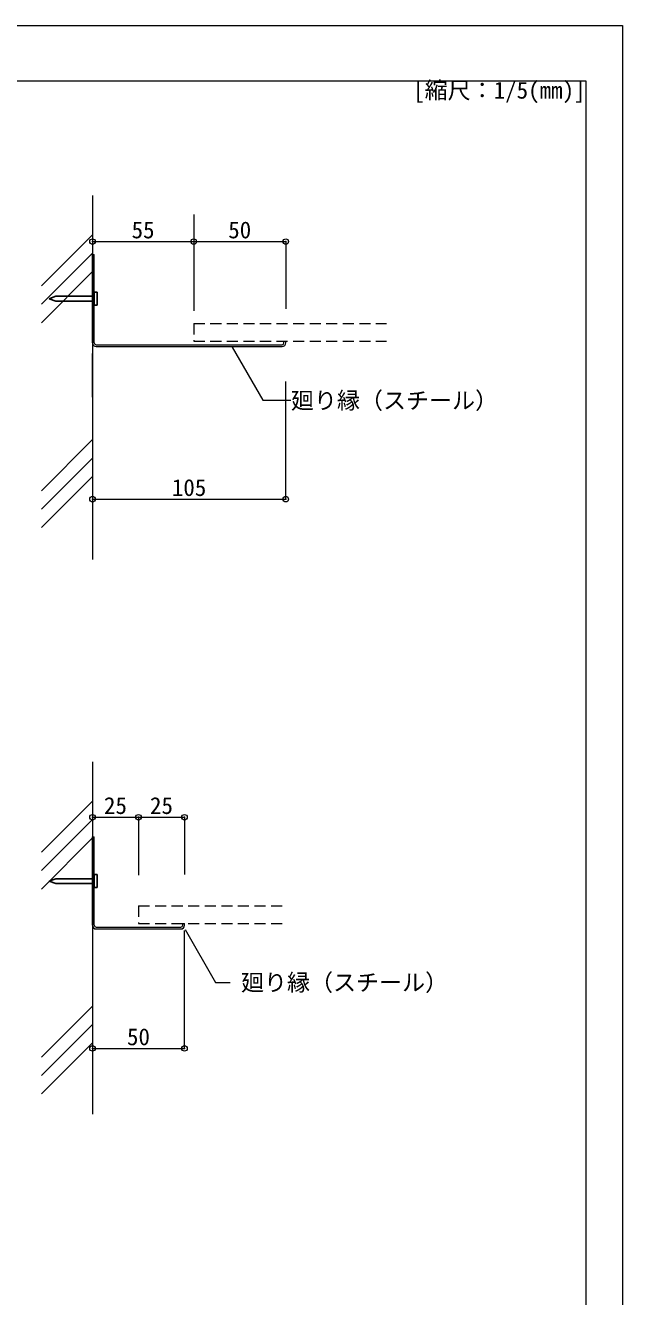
# Model space of a CAD drawing. Units: millimetres on the paper, with parts at other scales. Extents: x -195 to 195, y -140 to 138.
# Drawn here: x 130.1 to 195, y -0.5 to 137.5 of the extents above; entities that cross this region are included whole.
import ezdxf
from ezdxf.enums import TextEntityAlignment as Align

# ---------------------------------------------------------------- set-up
doc = ezdxf.new("R2010")
doc.units = ezdxf.units.MM
doc.header["$PDMODE"] = 32
doc.header["$PDSIZE"] = 0.6
doc.linetypes.add('DASHED1', pattern=[1.8, 1.2, -0.6])
for name, color, linetype, lineweight in [('A-5_寸法', 4, 'Continuous', 9), ('A-6_文字', 7, 'Continuous', 18), ('A-9_躯体他', 4, 'Continuous', 9), ('A-B_補強金具・金具・その他', 3, 'Continuous', 18), ('A-C_ビス・アンカーボルト・強調図形', 2, 'Continuous', 25), ('A-D_パネル', 4, 'DASHED1', 9), ('F-3_野縁', 7, 'Continuous', 18)]:
    doc.layers.add(name, color=color, linetype=linetype, lineweight=lineweight)
doc.layers.add('F-6_文字', color=7, linetype='Continuous')
doc.styles.add('ＭＳ ゴシック', font='')
doc.styles.get('ＭＳ ゴシック').set_extended_font_data('MS Gothic')

msp = doc.modelspace()

# ---------------------------------------------------------------- linework, layer by layer
at = {"layer": 'A-5_寸法'}
for p, q in [((148.408, 116.988), (148.408, 106.497)), ((158.408, 114.034), (158.408, 106.715)), ((137.408, 97.152), (137.408, 101.881)), ((158.408, 86.062), (158.408, 98.854)), ((137.408, 86.062), (158.408, 86.062)), ((142.408, 51.536), (142.408, 45.235)), ((147.408, 51.536), (147.408, 45.33)), ((147.408, 26.432), (147.408, 39.224)), ((137.408, 26.432), (147.408, 26.432))]:
    msp.add_line(p, q, dxfattribs=at)
for points in [[(137.408, 114.034), (148.408, 114.034), (158.408, 114.034)], [(137.408, 51.536), (142.408, 51.536), (147.408, 51.536)]]:
    msp.add_lwpolyline(points, dxfattribs=at)
at = {"layer": 'A-5_寸法', "color": 7}
for p in [(137.408, 114.034), (148.408, 114.034), (158.408, 114.034), (137.408, 86.062), (158.408, 86.062), (137.408, 51.536), (142.408, 51.536), (147.408, 51.536), (137.408, 26.432), (147.408, 26.432)]:
    msp.add_point(p, dxfattribs=at)
at = {"layer": 'A-6_文字'}
for points in [[(152.573, 102.58), (155.901, 96.816), (158.969, 96.816)], [(147.461, 39.35), (150.789, 33.586), (152.378, 33.586)]]:
    msp.add_lwpolyline(points, dxfattribs=at)
at = {"layer": 'A-9_躯体他'}
for p, q in [((137.408, 119.052), (137.408, 79.529)), ((131.857, 109.224), (137.408, 114.776)), ((131.857, 107.224), (137.408, 112.776)), ((131.857, 105.224), (137.408, 110.776)), ((131.857, 86.975), (137.408, 92.527)), ((131.857, 84.975), (137.408, 90.527)), ((131.857, 82.975), (137.408, 88.527)), ((137.408, 57.566), (137.408, 19.292)), ((131.857, 47.738), (137.408, 53.289)), ((131.857, 45.738), (137.408, 51.289)), ((131.857, 43.738), (137.408, 49.289)), ((131.857, 25.489), (137.408, 31.04)), ((131.857, 23.489), (137.408, 29.04)), ((131.857, 21.489), (137.408, 27.04))]:
    msp.add_line(p, q, dxfattribs=at)
at = {"layer": 'A-B_補強金具・金具・その他'}
for p, q in [((137.408, 112.634), (137.608, 112.634)), ((137.408, 103.034), (137.408, 112.634)), ((137.608, 103.034), (137.608, 112.634)), ((137.808, 102.834), (158.008, 102.834)), ((137.808, 102.634), (158.008, 102.634)), ((158.208, 103.234), (158.408, 103.234)), ((158.208, 103.034), (158.208, 103.234)), ((158.408, 103.034), (158.408, 103.234)), ((137.408, 49.404), (137.608, 49.404)), ((137.408, 39.804), (137.408, 49.404)), ((137.608, 39.804), (137.608, 49.404)), ((137.808, 39.604), (147.008, 39.604)), ((137.808, 39.404), (147.008, 39.404)), ((147.208, 40.004), (147.408, 40.004)), ((147.208, 39.804), (147.208, 40.004)), ((147.408, 39.804), (147.408, 40.004))]:
    msp.add_line(p, q, dxfattribs=at)
for centre, radius, start, end in [((137.808, 103.034), 0.4, 180, 270), ((137.808, 103.034), 0.2, 180, 270), ((158.008, 103.034), 0.4, 270, 0), ((158.008, 103.034), 0.2, 270, 0), ((137.808, 39.804), 0.4, 180, 270), ((137.808, 39.804), 0.2, 180, 270), ((147.008, 39.804), 0.4, 270, 0), ((147.008, 39.804), 0.2, 270, 0)]:
    msp.add_arc(centre, radius, start, end, dxfattribs=at)
at = {"layer": 'A-C_ビス・アンカーボルト・強調図形'}
for p, q in [((132.698, 107.829), (133.421, 107.569)), ((137.408, 108.089), (133.421, 108.089)), ((137.608, 108.529), (137.608, 107.129)), ((137.908, 108.529), (137.608, 108.529)), ((137.908, 108.529), (137.908, 107.129)), ((137.408, 107.569), (133.421, 107.569)), ((137.908, 107.129), (137.608, 107.129)), ((132.698, 44.599), (133.421, 44.339)), ((137.408, 44.859), (133.421, 44.859)), ((137.408, 44.339), (133.421, 44.339)), ((137.608, 45.299), (137.608, 43.899)), ((137.908, 45.299), (137.608, 45.299)), ((137.908, 45.299), (137.908, 43.899)), ((137.908, 43.899), (137.608, 43.899))]:
    msp.add_line(p, q, dxfattribs=at)
for points in [[(132.698, 107.829), (133.332, 108.057), (133.421, 108.089)], [(132.698, 44.599), (133.332, 44.827), (133.421, 44.859)]]:
    msp.add_lwpolyline(points, dxfattribs=at)
for centre, start, end in [((137.024, 108.529), 311.11208, 0), ((137.024, 107.129), 0, 48.88791), ((137.024, 45.299), 311.11208, 0), ((137.024, 43.899), 0, 48.88791)]:
    msp.add_arc(centre, 0.584, start, end, dxfattribs=at)
at = {"layer": 'A-D_パネル'}
for p, q in [((148.408, 105.134), (169.364, 105.134)), ((142.408, 41.904), (158.364, 41.904))]:
    msp.add_line(p, q, dxfattribs=at)
for points in [[(148.408, 105.134), (148.408, 103.234), (169.364, 103.234)], [(142.408, 41.904), (142.408, 40.004), (158.364, 40.004)]]:
    msp.add_lwpolyline(points, dxfattribs=at)
at = {"layer": 'F-3_野縁', "color": 3}
for p, q in [((51, 131.5), (191, 131.5)), ((191, 131.5), (191, -117.5))]:
    msp.add_line(p, q, dxfattribs=at)
msp.add_lwpolyline([(-195, 137.5), (195, 137.5), (195, -137.5)], dxfattribs=at)

# ---------------------------------------------------------------- texts
at = {"layer": 'A-5_寸法', "style": 'ＭＳ ゴシック'}
for s, p in [('55', (141.658, 113.834)), ('50', (152.158, 113.834)), ('105', (146.033, 85.862)), ('25', (138.658, 51.336)), ('25', (143.658, 51.336)), ('50', (141.158, 26.232))]:
    msp.add_text(s, height=1.833, dxfattribs=at).set_placement(p, align=Align.BOTTOM_LEFT)
at = {"layer": 'A-6_文字', "style": 'ＭＳ ゴシック'}
for p in [(158.969, 95.316), (153.543, 32.131)]:
    msp.add_text('廻り縁（スチール）', height=1.833, dxfattribs=at).set_placement(p, align=Align.BOTTOM_LEFT)
at = {"layer": 'F-6_文字', "style": 'ＭＳ ゴシック'}
msp.add_text('[縮尺：1/5(mm)]', height=1.833, dxfattribs=at).set_placement((172.25, 129), align=Align.BOTTOM_LEFT)

doc.saveas('drawing.dxf')
